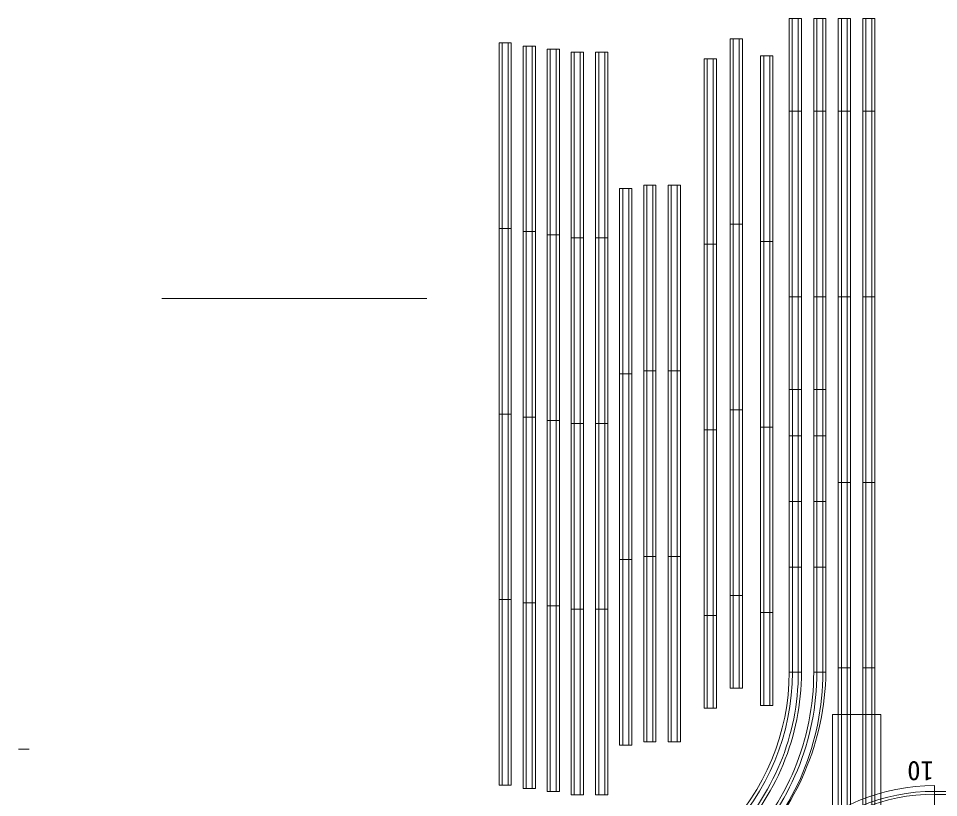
# Model space of a CAD drawing. Units: millimetres, scale not verified. Extents: x -3771 to 23555, y -4805 to 3321.
# Drawn here: x 14434 to 15822, y -2276 to -1101 of the extents above; entities that cross this region are included whole.
import ezdxf
from ezdxf.enums import TextEntityAlignment as Align

# ---------------------------------------------------------------- set-up
doc = ezdxf.new("R2010")
doc.units = ezdxf.units.MM
doc.header["$LTSCALE"] = 8
for name, color, linetype, lineweight in [('0-0', 7, 'Continuous', 9), ('0-1', 7, 'Continuous', 9), ('0-7', 6, 'Continuous', 9), ('0-8', 7, 'Continuous', 9)]:
    doc.layers.add(name, color=color, linetype=linetype, lineweight=lineweight)
doc.styles.add('ＭＳ ゴシック', font='')
doc.styles.get('ＭＳ ゴシック').set_extended_font_data('MS Gothic')

msp = doc.modelspace()

# ---------------------------------------------------------------- linework, layer by layer
at = {"layer": '0-0'}
for p, q in [((15688.821, -1100.633), (15670.321, -1100.633)), ((15688.821, -1100.633), (15670.321, -1100.633)), ((15688.821, -1100.633), (15670.321, -1100.633)), ((15688.821, -1100.633), (15670.321, -1100.633)), ((15670.321, -1100.633), (15670.321, -1240.633)), ((15688.821, -1100.633), (15688.821, -1240.633)), ((15725.821, -1100.633), (15707.321, -1100.633)), ((15725.821, -1100.633), (15707.321, -1100.633)), ((15725.821, -1100.633), (15707.321, -1100.633)), ((15707.321, -1100.633), (15707.321, -1240.633)), ((15725.821, -1100.633), (15725.821, -1240.633)), ((15688.821, -1240.633), (15670.321, -1240.633)), ((15670.321, -1240.633), (15670.321, -1520.633)), ((15688.821, -1240.633), (15688.821, -1520.633)), ((15707.321, -1240.633), (15707.321, -1520.633)), ((15725.821, -1240.633), (15707.321, -1240.633)), ((15725.821, -1240.633), (15725.821, -1520.633)), ((15688.821, -1520.633), (15670.321, -1520.633)), ((15688.821, -1520.633), (15688.821, -1800.633)), ((15725.821, -1520.633), (15707.321, -1520.633)), ((15707.321, -1520.633), (15707.321, -1800.633)), ((15725.821, -1520.633), (15707.321, -1520.633)), ((15725.821, -1520.633), (15725.821, -1800.633)), ((15688.821, -1800.633), (15670.321, -1800.633)), ((15670.321, -1800.633), (15670.321, -2080.633)), ((15688.821, -1800.633), (15688.821, -2080.633)), ((15725.821, -1800.633), (15707.321, -1800.633)), ((15707.321, -1800.633), (15707.321, -2080.633)), ((15725.821, -1800.633), (15707.321, -1800.633)), ((15725.821, -1800.633), (15725.821, -2080.633)), ((15688.821, -2080.633), (15670.321, -2080.633)), ((15670.321, -2080.633), (15670.321, -2150.633)), ((15688.821, -2080.633), (15688.821, -2150.633)), ((15725.821, -2080.633), (15707.321, -2080.633)), ((15725.821, -2080.633), (15707.321, -2080.633)), ((15707.321, -2080.633), (15707.321, -2150.633)), ((15725.821, -2080.633), (15725.821, -2150.633)), ((15661.573, -2150.633), (15734.573, -2150.633)), ((15688.821, -2150.633), (15670.321, -2150.633)), ((15670.323, -2430.633), (15670.323, -2150.633)), ((15688.823, -2430.633), (15688.823, -2150.633)), ((15725.821, -2150.633), (15707.321, -2150.633)), ((15707.323, -2430.633), (15707.323, -2150.633)), ((15725.823, -2430.633), (15725.823, -2150.633))]:
    msp.add_line(p, q, dxfattribs=at)
at = {"layer": '0-0', "color": 2}
for p, q in [((15675.071, -1100.633), (15675.071, -1240.633)), ((15684.071, -1100.633), (15684.071, -1240.633)), ((15721.071, -1100.633), (15721.071, -1240.633)), ((15675.071, -1240.633), (15675.071, -1520.633)), ((15684.071, -1240.633), (15684.071, -1520.633)), ((15721.071, -1240.633), (15721.071, -1520.633)), ((15675.071, -1520.633), (15675.071, -1800.633)), ((15684.071, -1520.633), (15684.071, -1800.633)), ((15721.071, -1520.633), (15721.071, -1800.633)), ((15675.071, -1800.633), (15675.071, -2080.633)), ((15684.071, -1800.633), (15684.071, -2080.633)), ((15721.071, -1800.633), (15721.071, -2080.633)), ((15675.071, -2080.633), (15675.071, -2150.633)), ((15684.071, -2080.633), (15684.071, -2150.633)), ((15721.071, -2080.633), (15721.071, -2150.633)), ((15675.073, -2430.633), (15675.073, -2150.633)), ((15684.073, -2430.633), (15684.073, -2150.633)), ((15712.073, -2430.633), (15712.073, -2150.633)), ((15721.073, -2430.633), (15721.073, -2150.633))]:
    msp.add_line(p, q, dxfattribs=at)
at = {"layer": '0-0', "color": 3}
for p, q in [((15661.573, -2430.633), (15661.573, -2150.633)), ((15734.573, -2430.633), (15734.573, -2150.633))]:
    msp.add_line(p, q, dxfattribs=at)
at = {"layer": '0-0', "color": 2}
msp.add_lwpolyline([(15712.071, -1100.633), (15712.071, -1240.633), (15712.071, -1520.633), (15712.071, -1800.633), (15712.071, -2080.633), (15712.071, -2150.633)], dxfattribs=at)
at = {"layer": '0-0'}
msp.add_lwpolyline([(15688.821, -1520.633), (15670.321, -1520.633), (15670.321, -1800.633)], dxfattribs=at)
at = {"layer": '0-1'}
for p, q in [((15815.404, -2294.001), (15815.404, -2258.001)), ((15815.643, -2266.751), (15815.643, -2285.251))]:
    msp.add_line(p, q, dxfattribs=at)
at = {"layer": '0-1', "color": 2}
msp.add_line((15815.643, -2271.501), (15885.643, -2271.501), dxfattribs=at)
at = {"layer": '0-1'}
msp.add_lwpolyline([(15815.643, -2266.751), (15885.643, -2266.751), (15885.643, -2285.251)], dxfattribs=at)
at = {"layer": '0-1', "color": 3}
msp.add_arc((15815.643, -2556.001), 298, 90, 134.99995, dxfattribs=at)
at = {"layer": '0-1'}
msp.add_arc((15815.643, -2556.001), 289.25, 90, 134.99995, dxfattribs=at)
at = {"layer": '0-1', "color": 2}
msp.add_arc((15815.643, -2556.001), 285, 90, 134.99995, dxfattribs=at)
at = {"layer": '0-7'}
for p, q in [((15049.844, -1523.228), (14649.844, -1523.228)), ((14433.511, -2202.991), (14449.844, -2202.991))]:
    msp.add_line(p, q, dxfattribs=at)
at = {"layer": '0-8'}
for p, q in [((15614.821, -1100.633), (15596.321, -1100.633)), ((15614.821, -1100.633), (15596.321, -1100.633)), ((15596.321, -1100.633), (15596.321, -1240.633)), ((15614.821, -1100.633), (15614.821, -1240.633)), ((15651.821, -1100.633), (15633.321, -1100.633)), ((15651.821, -1100.633), (15633.321, -1100.633)), ((15633.321, -1100.633), (15633.321, -1240.633)), ((15651.821, -1100.633), (15651.821, -1240.633)), ((15158.671, -1137.508), (15158.671, -1417.508)), ((15177.171, -1137.508), (15158.671, -1137.508)), ((15525.812, -1131.204), (15507.312, -1131.204)), ((15507.312, -1131.204), (15507.312, -1411.204)), ((15525.812, -1131.204), (15507.312, -1131.204)), ((15525.812, -1131.204), (15525.812, -1411.204)), ((15194.974, -1142.275), (15194.974, -1422.275)), ((15194.974, -1142.275), (15213.474, -1142.275)), ((15213.474, -1142.275), (15213.474, -1422.275)), ((15231.14, -1147.049), (15231.14, -1427.049)), ((15249.709, -1147.045), (15231.209, -1147.045)), ((15249.709, -1147.045), (15231.209, -1147.045)), ((15249.64, -1147.049), (15249.64, -1427.049)), ((15267.375, -1151.819), (15267.375, -1431.819)), ((15285.944, -1151.816), (15267.444, -1151.816)), ((15285.944, -1151.816), (15267.444, -1151.816)), ((15285.875, -1151.819), (15285.875, -1431.819)), ((15322.809, -1151.798), (15304.309, -1151.798)), ((15304.309, -1151.798), (15304.309, -1431.798)), ((15322.809, -1151.798), (15304.309, -1151.798)), ((15322.809, -1151.798), (15322.809, -1431.798)), ((15486.55, -1161.39), (15468.05, -1161.39)), ((15468.05, -1161.39), (15468.05, -1441.39)), ((15486.55, -1161.39), (15468.05, -1161.39)), ((15486.55, -1161.39), (15486.55, -1441.39)), ((15571.735, -1157.064), (15553.235, -1157.064)), ((15553.235, -1157.064), (15553.235, -1437.064)), ((15571.735, -1157.064), (15553.235, -1157.064)), ((15571.735, -1157.064), (15571.735, -1437.064)), ((15614.821, -1240.633), (15596.321, -1240.633)), ((15596.321, -1520.633), (15596.321, -1240.633)), ((15614.821, -1520.633), (15614.821, -1240.633)), ((15651.821, -1240.633), (15633.321, -1240.633)), ((15633.321, -1520.633), (15633.321, -1240.633)), ((15651.821, -1520.633), (15651.821, -1240.633)), ((15359.112, -1357.031), (15340.612, -1357.031)), ((15340.612, -1357.031), (15340.612, -1637.031)), ((15359.112, -1357.031), (15340.612, -1357.031)), ((15359.112, -1357.031), (15359.112, -1637.031)), ((15395.347, -1352.26), (15376.847, -1352.26)), ((15376.847, -1352.26), (15376.847, -1632.26)), ((15395.347, -1352.26), (15376.847, -1352.26)), ((15395.347, -1352.26), (15395.347, -1632.26)), ((15432.281, -1352.281), (15413.781, -1352.281)), ((15413.781, -1352.281), (15413.781, -1632.281)), ((15432.281, -1352.281), (15413.781, -1352.281)), ((15432.281, -1352.281), (15432.281, -1632.281)), ((15525.812, -1411.204), (15507.312, -1411.204)), ((15507.312, -1411.204), (15507.312, -1691.204)), ((15525.812, -1411.204), (15507.312, -1411.204)), ((15525.812, -1411.204), (15525.812, -1691.204)), ((15177.171, -1417.508), (15158.671, -1417.508)), ((15158.671, -1417.508), (15158.671, -1697.508)), ((15177.171, -1417.508), (15158.671, -1417.508)), ((15177.171, -1417.508), (15177.171, -1697.508)), ((15213.474, -1422.275), (15194.974, -1422.275)), ((15194.974, -1422.275), (15194.974, -1702.275)), ((15213.474, -1422.275), (15194.974, -1422.275)), ((15213.474, -1422.275), (15213.474, -1702.275)), ((15249.64, -1427.049), (15231.14, -1427.049)), ((15231.14, -1427.049), (15231.14, -1707.049)), ((15249.64, -1427.049), (15231.14, -1427.049)), ((15249.64, -1427.049), (15249.64, -1707.049)), ((15285.875, -1431.819), (15267.375, -1431.819)), ((15267.375, -1431.819), (15267.375, -1711.819)), ((15285.875, -1431.819), (15267.375, -1431.819)), ((15285.875, -1431.819), (15285.875, -1711.819)), ((15322.809, -1431.798), (15304.309, -1431.798)), ((15304.309, -1431.798), (15304.309, -1711.798)), ((15322.809, -1431.798), (15304.309, -1431.798)), ((15322.809, -1431.798), (15322.809, -1711.798)), ((15486.55, -1441.39), (15468.05, -1441.39)), ((15468.05, -1441.39), (15468.05, -1721.39)), ((15486.55, -1441.39), (15468.05, -1441.39)), ((15486.55, -1441.39), (15486.55, -1721.39)), ((15571.735, -1437.064), (15553.235, -1437.064)), ((15553.235, -1437.064), (15553.235, -1717.064)), ((15571.735, -1437.064), (15553.235, -1437.064)), ((15571.735, -1437.064), (15571.735, -1717.064)), ((15614.821, -1520.633), (15596.321, -1520.633)), ((15596.321, -1520.633), (15614.821, -1520.633)), ((15596.321, -1520.633), (15614.821, -1520.633)), ((15614.821, -1520.633), (15596.321, -1520.633)), ((15596.321, -1520.633), (15596.321, -1660.633)), ((15614.821, -1520.633), (15614.821, -1660.633)), ((15633.321, -1520.633), (15651.821, -1520.633)), ((15651.821, -1520.633), (15633.321, -1520.633)), ((15633.321, -1520.633), (15633.321, -1660.633)), ((15651.821, -1520.633), (15651.821, -1660.633)), ((15359.112, -1637.031), (15340.612, -1637.031)), ((15340.612, -1637.031), (15340.612, -1917.031)), ((15359.112, -1637.031), (15340.612, -1637.031)), ((15359.112, -1637.031), (15359.112, -1917.031)), ((15395.347, -1632.26), (15376.847, -1632.26)), ((15376.847, -1632.26), (15376.847, -1912.26)), ((15395.347, -1632.26), (15376.847, -1632.26)), ((15395.347, -1632.26), (15395.347, -1912.26)), ((15432.281, -1632.281), (15413.781, -1632.281)), ((15413.781, -1632.281), (15413.781, -1912.281)), ((15432.281, -1632.281), (15413.781, -1632.281)), ((15432.281, -1632.281), (15432.281, -1912.281)), ((15596.073, -1660.633), (15614.573, -1660.633)), ((15596.073, -1660.633), (15614.573, -1660.633)), ((15596.073, -1660.633), (15614.573, -1660.633)), ((15614.821, -1660.633), (15596.321, -1660.633)), ((15596.393, -1730.5), (15596.393, -1660.5)), ((15614.893, -1730.5), (15614.893, -1660.5)), ((15633.321, -1660.633), (15651.821, -1660.633)), ((15633.321, -1660.633), (15651.821, -1660.633)), ((15651.821, -1660.633), (15633.321, -1660.633)), ((15633.393, -1660.5), (15651.893, -1660.5)), ((15633.393, -1730.5), (15633.393, -1660.5)), ((15651.893, -1730.5), (15651.893, -1660.5)), ((15525.812, -1691.204), (15507.312, -1691.204)), ((15507.312, -1691.204), (15507.312, -1971.204)), ((15525.812, -1691.204), (15507.312, -1691.204)), ((15525.812, -1691.204), (15525.812, -1971.204)), ((15177.171, -1697.508), (15158.671, -1697.508)), ((15158.671, -1697.508), (15158.671, -1977.508)), ((15177.171, -1697.508), (15158.671, -1697.508)), ((15177.171, -1697.508), (15177.171, -1977.508)), ((15213.474, -1702.275), (15194.974, -1702.275)), ((15194.974, -1702.275), (15194.974, -1982.275)), ((15213.474, -1702.275), (15194.974, -1702.275)), ((15213.474, -1702.275), (15213.474, -1982.275)), ((15249.64, -1707.049), (15231.14, -1707.049)), ((15231.14, -1707.049), (15231.14, -1987.049)), ((15249.64, -1707.049), (15231.14, -1707.049)), ((15249.64, -1707.049), (15249.64, -1987.049)), ((15285.875, -1711.819), (15267.375, -1711.819)), ((15267.375, -1711.819), (15267.375, -1991.819)), ((15285.875, -1711.819), (15267.375, -1711.819)), ((15285.875, -1711.819), (15285.875, -1991.819)), ((15322.809, -1711.798), (15304.309, -1711.798)), ((15304.309, -1711.798), (15304.309, -1991.798)), ((15322.809, -1711.798), (15304.309, -1711.798)), ((15322.809, -1711.798), (15322.809, -1991.798)), ((15486.55, -1721.39), (15468.05, -1721.39)), ((15468.05, -1721.39), (15468.05, -2001.39)), ((15486.55, -1721.39), (15468.05, -1721.39)), ((15486.55, -1721.39), (15486.55, -2001.39)), ((15571.735, -1717.064), (15553.235, -1717.064)), ((15553.235, -1717.064), (15553.235, -1997.064)), ((15571.735, -1717.064), (15553.235, -1717.064)), ((15571.735, -1717.064), (15571.735, -1997.064)), ((15596.393, -1730.5), (15614.893, -1730.5)), ((15596.393, -1829.5), (15596.393, -1730.5)), ((15596.393, -1730.5), (15614.893, -1730.5)), ((15614.893, -1829.5), (15614.893, -1730.5)), ((15633.393, -1730.5), (15651.893, -1730.5)), ((15633.393, -1829.5), (15633.393, -1730.5)), ((15633.393, -1730.5), (15651.893, -1730.5)), ((15651.893, -1829.5), (15651.893, -1730.5)), ((15596.393, -1829.5), (15614.893, -1829.5)), ((15596.393, -1928.5), (15596.393, -1829.5)), ((15596.393, -1829.5), (15614.893, -1829.5)), ((15614.893, -1928.5), (15614.893, -1829.5)), ((15633.393, -1829.5), (15651.893, -1829.5)), ((15633.393, -1928.5), (15633.393, -1829.5)), ((15633.393, -1829.5), (15651.893, -1829.5)), ((15651.893, -1928.5), (15651.893, -1829.5)), ((15395.347, -1912.26), (15376.847, -1912.26)), ((15376.847, -1912.26), (15376.847, -2192.26)), ((15395.347, -1912.26), (15376.847, -1912.26)), ((15395.347, -1912.26), (15395.347, -2192.26)), ((15432.281, -1912.281), (15413.781, -1912.281)), ((15413.781, -1912.281), (15413.781, -2192.281)), ((15432.281, -1912.281), (15413.781, -1912.281)), ((15432.281, -1912.281), (15432.281, -2192.281)), ((15359.112, -1917.031), (15340.612, -1917.031)), ((15340.612, -1917.031), (15340.612, -2197.031)), ((15359.112, -1917.031), (15340.612, -1917.031)), ((15359.112, -1917.031), (15359.112, -2197.031)), ((15596.393, -1928.5), (15614.893, -1928.5)), ((15596.393, -2087), (15596.393, -1928.5)), ((15596.393, -1928.5), (15614.893, -1928.5)), ((15614.893, -2087), (15614.893, -1928.5)), ((15633.393, -1928.5), (15651.893, -1928.5)), ((15633.393, -2087), (15633.393, -1928.5)), ((15633.393, -1928.5), (15651.893, -1928.5)), ((15651.893, -2087), (15651.893, -1928.5)), ((15525.812, -1971.204), (15507.312, -1971.204)), ((15525.812, -1971.204), (15507.312, -1971.204)), ((15507.312, -1971.204), (15507.312, -2111.204)), ((15525.812, -1971.204), (15525.812, -2111.204)), ((15177.171, -1977.508), (15158.671, -1977.508)), ((15158.671, -1977.508), (15158.671, -2257.508)), ((15177.171, -1977.508), (15158.671, -1977.508)), ((15177.171, -1977.508), (15177.171, -2257.508)), ((15213.474, -1982.275), (15194.974, -1982.275)), ((15194.974, -1982.275), (15194.974, -2262.275)), ((15213.474, -1982.275), (15194.974, -1982.275)), ((15213.474, -1982.275), (15213.474, -2262.275)), ((15249.64, -1987.049), (15231.14, -1987.049)), ((15231.14, -1987.049), (15231.14, -2267.049)), ((15249.64, -1987.049), (15231.14, -1987.049)), ((15249.64, -1987.049), (15249.64, -2267.049)), ((15285.875, -1991.819), (15267.375, -1991.819)), ((15267.375, -1991.819), (15267.375, -2271.819)), ((15285.875, -1991.819), (15267.375, -1991.819)), ((15285.875, -1991.819), (15285.875, -2271.819)), ((15322.809, -1991.798), (15304.309, -1991.798)), ((15304.309, -1991.798), (15304.309, -2271.798)), ((15322.809, -1991.798), (15304.309, -1991.798)), ((15322.809, -1991.798), (15322.809, -2271.798)), ((15571.735, -1997.064), (15553.235, -1997.064)), ((15571.735, -1997.064), (15553.235, -1997.064)), ((15553.235, -1997.064), (15553.235, -2137.064)), ((15571.735, -1997.064), (15571.735, -2137.064)), ((15486.55, -2001.39), (15468.05, -2001.39)), ((15486.55, -2001.39), (15468.05, -2001.39)), ((15468.05, -2001.39), (15468.05, -2141.39)), ((15486.55, -2001.39), (15486.55, -2141.39)), ((15596.393, -2087), (15614.893, -2087)), ((15596.393, -2087), (15614.893, -2087)), ((15633.393, -2087), (15651.893, -2087)), ((15633.393, -2087), (15651.893, -2087)), ((15525.812, -2111.204), (15507.312, -2111.204)), ((15571.735, -2137.064), (15553.235, -2137.064)), ((15486.55, -2141.39), (15468.05, -2141.39)), ((15395.347, -2192.26), (15376.847, -2192.26)), ((15395.347, -2192.26), (15376.847, -2192.26)), ((15432.281, -2192.281), (15413.781, -2192.281)), ((15359.112, -2197.031), (15340.612, -2197.031)), ((15177.171, -2257.508), (15158.671, -2257.508)), ((15213.474, -2262.275), (15194.974, -2262.275)), ((15213.474, -2262.275), (15194.974, -2262.275)), ((15249.64, -2267.049), (15231.14, -2267.049)), ((15285.875, -2271.819), (15267.375, -2271.819)), ((15285.875, -2271.819), (15267.375, -2271.819)), ((15322.809, -2271.798), (15304.309, -2271.798))]:
    msp.add_line(p, q, dxfattribs=at)
at = {"layer": '0-8', "color": 2}
for p, q in [((15601.071, -1100.633), (15601.071, -1240.633)), ((15610.071, -1100.633), (15610.071, -1240.633)), ((15638.071, -1100.633), (15638.071, -1240.633)), ((15647.071, -1100.633), (15647.071, -1240.633)), ((15163.421, -1137.508), (15163.421, -1417.508)), ((15172.421, -1137.508), (15172.421, -1417.508)), ((15512.062, -1131.204), (15512.062, -1411.204)), ((15521.062, -1131.204), (15521.062, -1411.204)), ((15199.724, -1142.275), (15199.724, -1422.275)), ((15208.724, -1142.275), (15208.724, -1422.275)), ((15235.89, -1147.049), (15235.89, -1427.049)), ((15244.89, -1147.049), (15244.89, -1427.049)), ((15272.125, -1151.819), (15272.125, -1431.819)), ((15281.125, -1151.819), (15281.125, -1431.819)), ((15309.059, -1151.798), (15309.059, -1431.798)), ((15318.059, -1151.798), (15318.059, -1431.798)), ((15472.8, -1161.39), (15472.8, -1441.39)), ((15481.8, -1161.39), (15481.8, -1441.39)), ((15557.985, -1157.064), (15557.985, -1437.064)), ((15566.985, -1157.064), (15566.985, -1437.064)), ((15601.071, -1520.633), (15601.071, -1240.633)), ((15610.071, -1520.633), (15610.071, -1240.633)), ((15638.071, -1520.633), (15638.071, -1240.633)), ((15647.071, -1520.633), (15647.071, -1240.633)), ((15345.362, -1357.031), (15345.362, -1637.031)), ((15354.362, -1357.031), (15354.362, -1637.031)), ((15381.597, -1352.26), (15381.597, -1632.26)), ((15390.597, -1352.26), (15390.597, -1632.26)), ((15418.531, -1352.281), (15418.531, -1632.281)), ((15427.531, -1352.281), (15427.531, -1632.281)), ((15512.062, -1411.204), (15512.062, -1691.204)), ((15521.062, -1411.204), (15521.062, -1691.204)), ((15163.421, -1417.508), (15163.421, -1697.508)), ((15172.421, -1417.508), (15172.421, -1697.508)), ((15199.724, -1422.275), (15199.724, -1702.275)), ((15208.724, -1422.275), (15208.724, -1702.275)), ((15235.89, -1427.049), (15235.89, -1707.049)), ((15244.89, -1427.049), (15244.89, -1707.049)), ((15272.125, -1431.819), (15272.125, -1711.819)), ((15281.125, -1431.819), (15281.125, -1711.819)), ((15309.059, -1431.798), (15309.059, -1711.798)), ((15318.059, -1431.798), (15318.059, -1711.798)), ((15472.8, -1441.39), (15472.8, -1721.39)), ((15481.8, -1441.39), (15481.8, -1721.39)), ((15557.985, -1437.064), (15557.985, -1717.064)), ((15566.985, -1437.064), (15566.985, -1717.064)), ((15601.071, -1520.633), (15601.071, -1660.633)), ((15610.071, -1520.633), (15610.071, -1660.633)), ((15638.071, -1520.633), (15638.071, -1660.633)), ((15647.071, -1520.633), (15647.071, -1660.633)), ((15345.362, -1637.031), (15345.362, -1917.031)), ((15354.362, -1637.031), (15354.362, -1917.031)), ((15381.597, -1632.26), (15381.597, -1912.26)), ((15390.597, -1632.26), (15390.597, -1912.26)), ((15418.531, -1632.281), (15418.531, -1912.281)), ((15427.531, -1632.281), (15427.531, -1912.281)), ((15601.143, -1730.5), (15601.143, -1660.5)), ((15610.143, -1730.5), (15610.143, -1660.5)), ((15638.143, -1730.5), (15638.143, -1660.5)), ((15647.143, -1730.5), (15647.143, -1660.5)), ((15512.062, -1691.204), (15512.062, -1971.204)), ((15521.062, -1691.204), (15521.062, -1971.204)), ((15163.421, -1697.508), (15163.421, -1977.508)), ((15172.421, -1697.508), (15172.421, -1977.508)), ((15199.724, -1702.275), (15199.724, -1982.275)), ((15208.724, -1702.275), (15208.724, -1982.275)), ((15235.89, -1707.049), (15235.89, -1987.049)), ((15244.89, -1707.049), (15244.89, -1987.049)), ((15272.125, -1711.819), (15272.125, -1991.819)), ((15281.125, -1711.819), (15281.125, -1991.819)), ((15309.059, -1711.798), (15309.059, -1991.798)), ((15318.059, -1711.798), (15318.059, -1991.798)), ((15472.8, -1721.39), (15472.8, -2001.39)), ((15481.8, -1721.39), (15481.8, -2001.39)), ((15557.985, -1717.064), (15557.985, -1997.064)), ((15566.985, -1717.064), (15566.985, -1997.064)), ((15601.143, -1829.5), (15601.143, -1730.5)), ((15610.143, -1829.5), (15610.143, -1730.5)), ((15638.143, -1829.5), (15638.143, -1730.5)), ((15647.143, -1829.5), (15647.143, -1730.5)), ((15601.143, -1928.5), (15601.143, -1829.5)), ((15610.143, -1928.5), (15610.143, -1829.5)), ((15638.143, -1928.5), (15638.143, -1829.5)), ((15647.143, -1928.5), (15647.143, -1829.5)), ((15381.597, -1912.26), (15381.597, -2192.26)), ((15390.597, -1912.26), (15390.597, -2192.26)), ((15418.531, -1912.281), (15418.531, -2192.281)), ((15427.531, -1912.281), (15427.531, -2192.281)), ((15345.362, -1917.031), (15345.362, -2197.031)), ((15354.362, -1917.031), (15354.362, -2197.031)), ((15601.143, -2087), (15601.143, -1928.5)), ((15610.143, -2087), (15610.143, -1928.5)), ((15638.143, -2087), (15638.143, -1928.5)), ((15647.143, -2087), (15647.143, -1928.5)), ((15512.062, -1971.204), (15512.062, -2111.204)), ((15521.062, -1971.204), (15521.062, -2111.204)), ((15163.421, -1977.508), (15163.421, -2257.508)), ((15172.421, -1977.508), (15172.421, -2257.508)), ((15199.724, -1982.275), (15199.724, -2262.275)), ((15208.724, -1982.275), (15208.724, -2262.275)), ((15235.89, -1987.049), (15235.89, -2267.049)), ((15244.89, -1987.049), (15244.89, -2267.049)), ((15272.125, -1991.819), (15272.125, -2271.819)), ((15281.125, -1991.819), (15281.125, -2271.819)), ((15309.059, -1991.798), (15309.059, -2271.798)), ((15318.059, -1991.798), (15318.059, -2271.798)), ((15557.985, -1997.064), (15557.985, -2137.064)), ((15566.985, -1997.064), (15566.985, -2137.064)), ((15472.8, -2001.39), (15472.8, -2141.39)), ((15481.8, -2001.39), (15481.8, -2141.39))]:
    msp.add_line(p, q, dxfattribs=at)
at = {"layer": '0-8'}
for points in [[(15158.671, -1137.508), (15177.171, -1137.508), (15177.171, -1417.508)], [(15651.821, -1520.633), (15633.321, -1520.633), (15651.821, -1520.633)]]:
    msp.add_lwpolyline(points, dxfattribs=at)
for centre, radius, end in [((15251.643, -2087), 344.75, 0), ((15251.643, -2087), 363.25, 0), ((15251.643, -2087), 381.75, 0), ((15251.571, -2080.633), 400.25, 359.08844)]:
    msp.add_arc(centre, radius, 315, end, dxfattribs=at)
at = {"layer": '0-8', "color": 2}
for radius in [349.5, 358.5, 386.5, 395.5]:
    msp.add_arc((15251.643, -2087), radius, 315, 0, dxfattribs=at)

# ---------------------------------------------------------------- texts
at = {"layer": '0-1', "color": 3, "style": 'ＭＳ ゴシック'}
msp.add_text('10', height=29.33, rotation=180, dxfattribs=at).set_placement((15814.445, -2212.629), align=Align.BOTTOM_LEFT)

doc.saveas('drawing.dxf')
